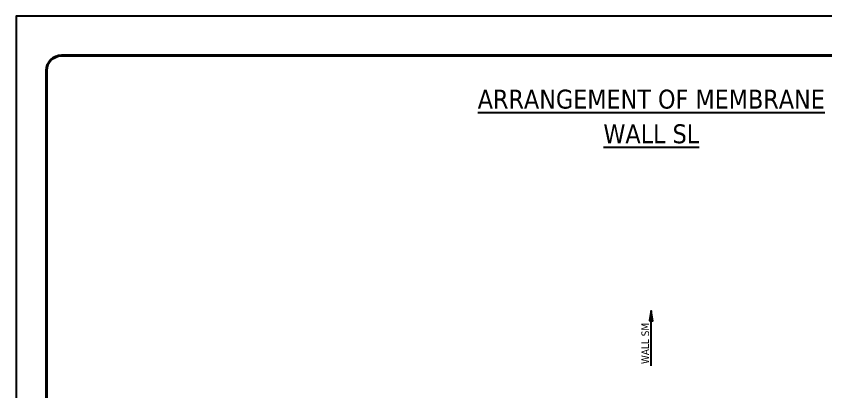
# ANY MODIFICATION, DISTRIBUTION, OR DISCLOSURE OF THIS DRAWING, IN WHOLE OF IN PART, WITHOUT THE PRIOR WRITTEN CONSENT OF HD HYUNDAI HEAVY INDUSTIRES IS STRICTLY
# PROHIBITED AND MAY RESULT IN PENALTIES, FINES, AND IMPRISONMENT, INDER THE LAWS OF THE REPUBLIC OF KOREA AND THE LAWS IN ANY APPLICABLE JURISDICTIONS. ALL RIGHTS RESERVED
# Model space of a CAD drawing. Extents: x 0 to 50400, y 0 to 35640.
# Drawn here: x 0 to 32126, y 20739 to 35640 of the extents above; entities that cross this region are included whole.
import ezdxf
from ezdxf.enums import TextEntityAlignment as Align

# ---------------------------------------------------------------- set-up
doc = ezdxf.new("R2010")
doc.units = 0
doc.layers.add('KC-2B Note', color=2, linetype='Continuous', lineweight=25)
doc.layers.add('KC-2B Wall Name', color=3, linetype='Continuous', lineweight=25)
doc.layers.add('MULTI-PLOT-AREA', color=2, linetype='Continuous', plot=False)
doc.layers.add('New Scale Title', color=7, linetype='Continuous')
doc.styles.add('Default', font='tahoma.ttf')

# ---------------------------------------------------------------- blocks, each defined once
blk = doc.blocks.new('MULTI-PLOT-AREA')
at = {"layer": 'MULTI-PLOT-AREA'}
blk.add_lwpolyline([(0, 0), (1, 0), (1, 1), (0, 1)], close=True, dxfattribs=at)

msp = doc.modelspace()

# ---------------------------------------------------------------- hatches: boundary and pattern name
at = {"layer": 'KC-2B Wall Name'}
h = msp.add_hatch(dxfattribs=at)
h.set_pattern_fill('SLOPELINE', color=256, scale=0.75, style=0, pattern_type=2)
h.set_pattern_definition([(45, (36405.05, 16478.93454), (-0.530330086, 0.530330086), [75, -0.075])])
h.paths.add_polyline_path([(25133, 23557), (25267, 23557), (25200, 23954)])

# ---------------------------------------------------------------- linework, layer by layer
msp.add_line((25200, 21767), (25200, 23557), dxfattribs=at)
msp.add_lwpolyline([(25133, 23557), (25267, 23557), (25200, 23954)], close=True, dxfattribs=at)
at = {"layer": 'New Scale Title', "color": 7, "linetype": 'Continuous', "lineweight": 40}
for p, q in [((1800, 34080), (48600, 34080)), ((1200, 1800), (1200, 33480))]:
    msp.add_line(p, q, dxfattribs=at)
msp.add_arc((1800, 33480), 600, 90, 180, dxfattribs=at)

# ---------------------------------------------------------------- block references
at = {"layer": 'New Scale Title', "lineweight": 5, "xscale": 50400, "yscale": 35640, "zscale": 1.2}
msp.add_blockref('MULTI-PLOT-AREA', (0, 0), dxfattribs=at)

# ---------------------------------------------------------------- texts
at = {"layer": 'KC-2B Note', "style": 'Default'}
for s, p in [('%%UARRANGEMENT OF MEMBRANE', (25200, 31750)), ('%%UWALL SL', (25200, 30375))]:
    msp.add_text(s, height=750, dxfattribs=at).set_placement(p, align=Align.BOTTOM_CENTER)
at = {"layer": 'KC-2B Wall Name', "style": 'Default'}
msp.add_text('WALL SM', height=300, rotation=90, dxfattribs=at).set_placement((25200, 21842), align=Align.BOTTOM_LEFT)

doc.saveas('drawing.dxf')
